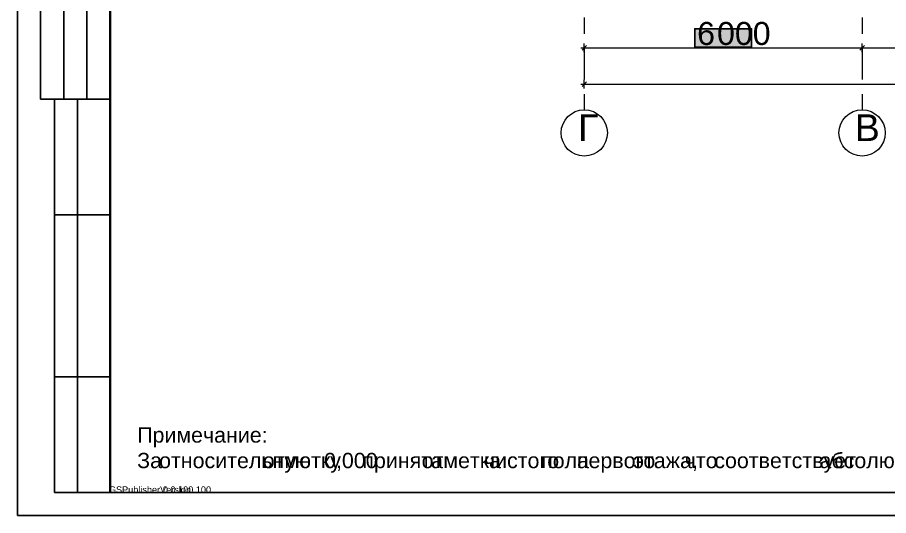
# Model space of a CAD drawing. Extents: x 0 to 424, y 0 to 297.
# Drawn here: x 0 to 188.2, y 0 to 107.7 of the extents above; entities that cross this region are included whole.
import ezdxf

# ---------------------------------------------------------------- set-up
doc = ezdxf.new("R2010")
doc.units = 0
doc.styles.add('TEYPDFCAD_TEXT', font='arial.ttf')

# ---------------------------------------------------------------- blocks, each defined once
blk = doc.blocks.new('A3-landscape')
for points in [[(0, 297), (0, 0)], [(20, 292), (20, 5)], [(5, 90), (5, 155)], [(10, 90), (10, 155)], [(15, 90), (15, 155)], [(20, 5), (20, 155)], [(5, 90), (20, 90)], [(8, 5), (8, 90)], [(13, 5), (13, 90)], [(8, 65), (20, 65)], [(8, 30), (20, 30)], [(20, 5), (8, 5)], [(20, 5), (415, 5)], [(0, 0), (420, 0)]]:
    blk.add_lwpolyline(points)

msp = doc.modelspace()

# ---------------------------------------------------------------- hatches: boundary and pattern name
at = {"true_color": 0xffffff}
msp.add_hatch(color=0, dxfattribs=at).paths.add_polyline_path([(146.35, 101.21), (146.35, 105.21), (158.61, 105.21), (158.61, 101.21)])

# ---------------------------------------------------------------- linework, layer by layer
at = {"color": 7, "lineweight": 20}
msp.add_line((20.08, 291.98), (20.08, 4.98), dxfattribs=at)
at = {"color": 7, "lineweight": 15}
for p, q in [((122.48, 107.64), (122.48, 104.11)), ((182.48, 107.64), (182.48, 104.11)), ((122.48, 100.17), (122.48, 102.05)), ((182.48, 100.17), (182.48, 102.05)), ((121.73, 101.11), (122.48, 101.11)), ((122.98, 101.61), (121.98, 100.61)), ((122.48, 101.11), (182.48, 101.11)), ((122.48, 100.94), (122.48, 97.69)), ((182.98, 101.61), (181.98, 100.61)), ((182.48, 101.11), (242.48, 101.11)), ((182.48, 100.94), (182.48, 97.69)), ((122.48, 97.69), (122.48, 94.28)), ((182.48, 97.69), (182.48, 94.28)), ((122.48, 92.31), (122.48, 94.19)), ((121.73, 93.25), (122.48, 93.25)), ((122.98, 93.75), (121.98, 92.75)), ((122.48, 93.25), (302.48, 93.25)), ((122.48, 91.1), (122.48, 87.69)), ((182.48, 91.1), (182.48, 87.69))]:
    msp.add_line(p, q, dxfattribs=at)
at = {"color": 0, "true_color": 0xffffff}
msp.add_lwpolyline([(146.35, 101.21), (146.35, 105.21), (158.61, 105.21), (158.61, 101.21)], close=True, dxfattribs=at)
at = {"color": 7, "lineweight": 15}
for centre in [(122.48, 82.69), (182.48, 82.69)]:
    msp.add_circle(centre, 5, dxfattribs=at)

# ---------------------------------------------------------------- block references
msp.add_blockref('A3-landscape', (0, 0))

# ---------------------------------------------------------------- texts
at = {"color": 7, "style": 'TEYPDFCAD_TEXT'}
for s, height, p in [('6', 4.97, (146.85, 101.71)), ('000', 4.967, (151.15, 101.71)), ('Г', 5.79, (121.13, 80.94)), ('В', 5.79, (180.93, 80.94)), ('Примечание:', 3.3091, (25.87, 15.77)), ('За', 3.309, (25.87, 10.25)), ('0,000', 3.309, (66.25, 10.25)), ('абсолютной', 3.309, (173.29, 10.25)), ('относительную', 3.3091, (30.61, 10.25)), ('отметку', 3.309, (53.01, 10.25)), ('принята', 3.309, (74.53, 10.25)), ('отметка', 3.309, (87.33, 10.25)), ('чистого', 3.309, (100.79, 10.25)), ('пола', 3.309, (113.15, 10.25)), ('первого', 3.309, (120.88, 10.25)), ('этажа,', 3.309, (133.02, 10.25)), ('что', 3.309, (144.16, 10.25)), ('соответствует', 3.3091, (150.56, 10.25))]:
    msp.add_text(s, height=height, dxfattribs=at).set_placement(p)
at = {"color": 0, "true_color": 0xffffff, "style": 'TEYPDFCAD_TEXT'}
for s, p in [('GSPublisherVersion', (19.76, 4.9)), ('0.0.100.100', (31.42, 4.9))]:
    msp.add_text(s, height=1.4111, dxfattribs=at).set_placement(p)

doc.saveas('drawing.dxf')
